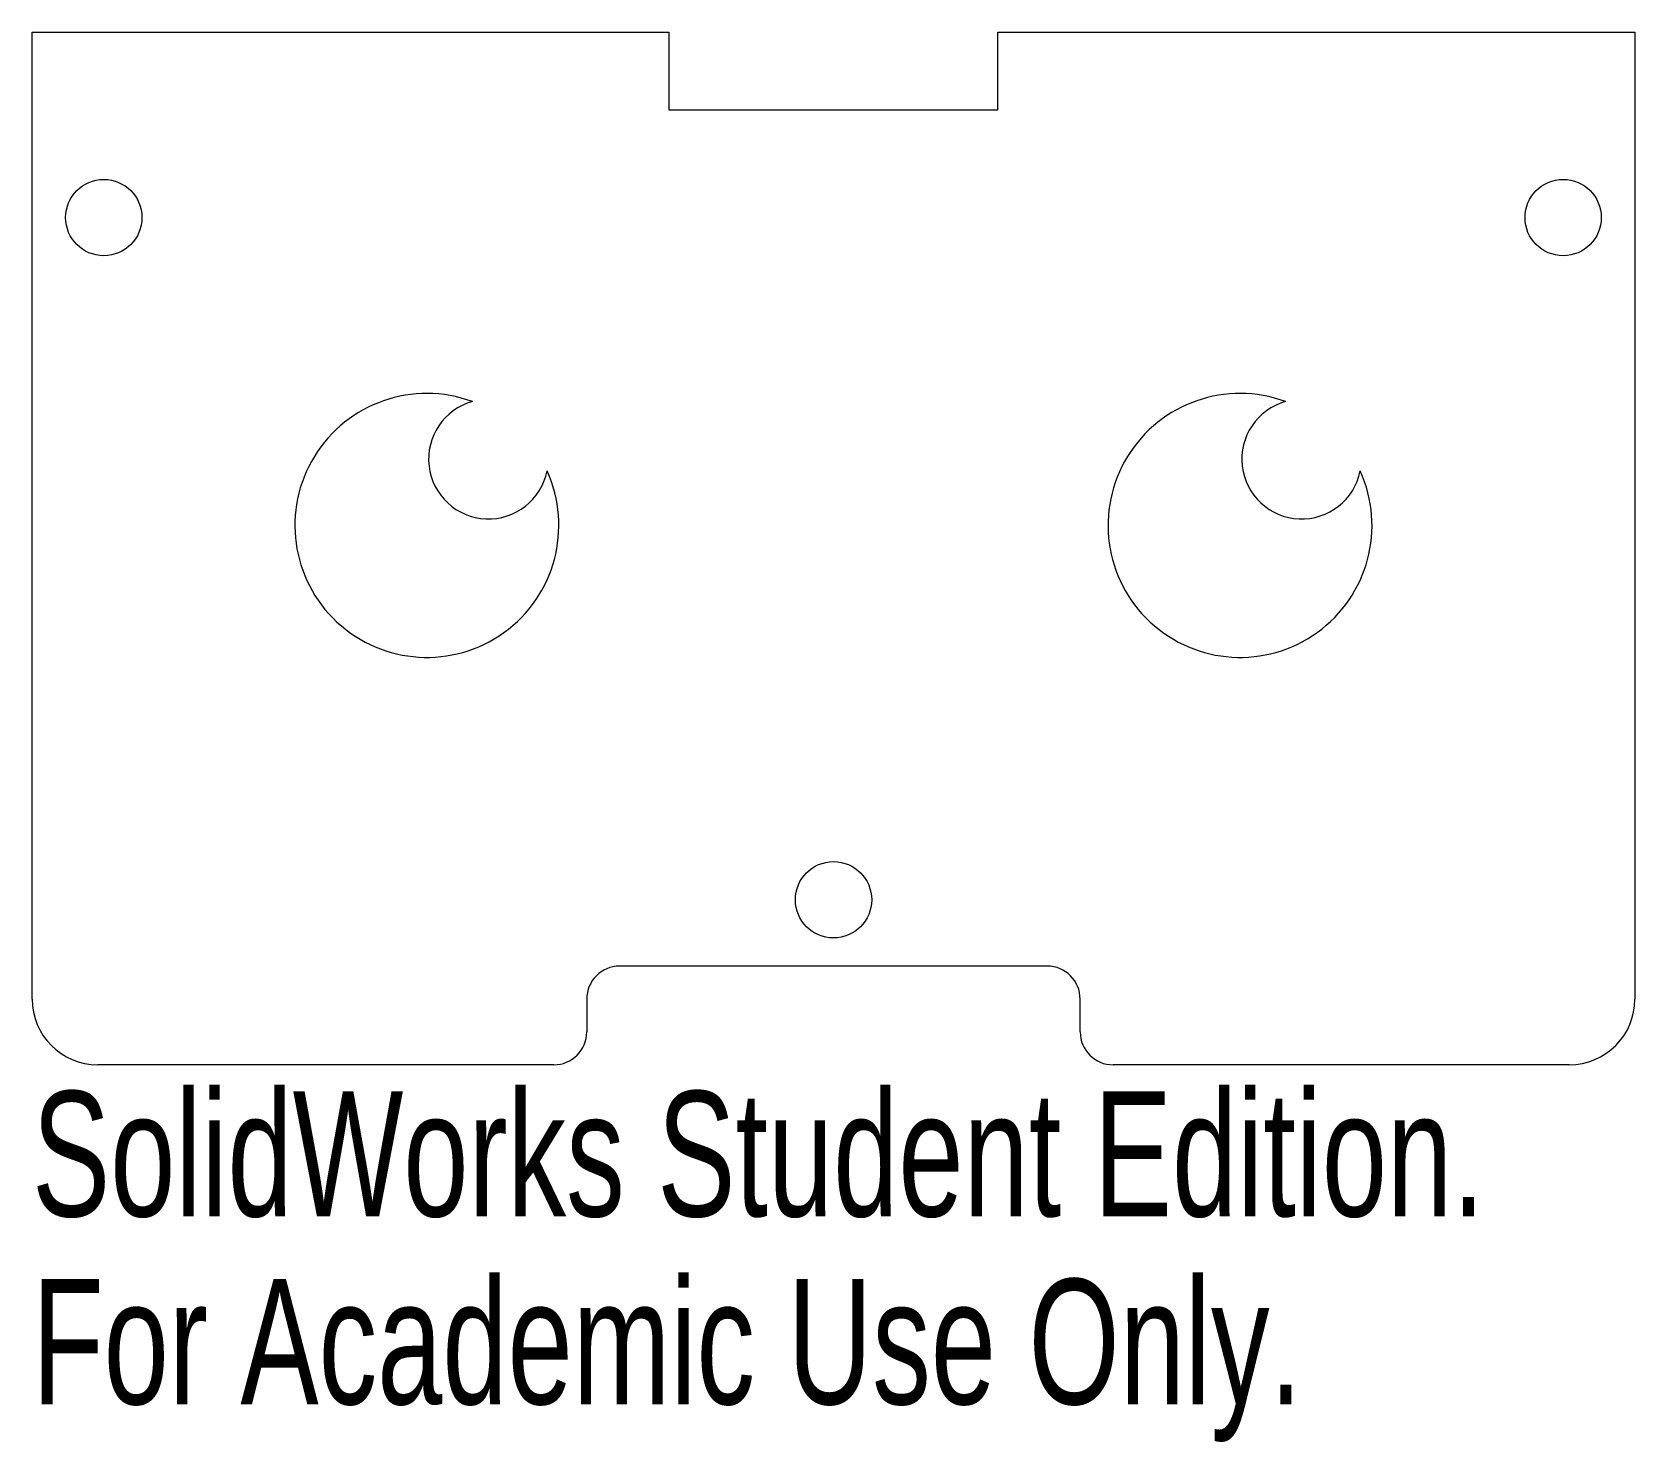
# Model space of a CAD drawing. Header units: inches. Extents: x -2.44 to 0, y -0.57 to 1.57.
import ezdxf

# ---------------------------------------------------------------- set-up
doc = ezdxf.new("R2010")
doc.units = ezdxf.units.IN
doc.header["$MEASUREMENT"] = 0
doc.styles.add('SLDTEXTSTYLE0', font='TXT', dxfattribs={"width": 0.7})

msp = doc.modelspace()

# ---------------------------------------------------------------- linework, layer by layer
at = {"color": 7, "linetype": 'Continuous', "lineweight": 15}
for p, q in [((-2.4362, 0.1), (-2.4362, 1.57)), ((-2.4362, 1.57), (-1.4682, 1.57)), ((-1.4682, 1.57), (-1.4682, 1.4519)), ((-0.9682, 1.4519), (-0.9682, 1.57)), ((-0.9682, 1.57), (0, 1.57)), ((0, 1.57), (0, 0.1)), ((-1.4682, 1.4519), (-0.9682, 1.4519)), ((-0.8932, 0.15), (-1.5432, 0.15)), ((-1.5932, 0.1), (-1.5932, 0.05)), ((-0.8432, 0.05), (-0.8432, 0.1)), ((-1.6432, 0), (-2.3362, 0)), ((-0.1, 0), (-0.7932, 0))]:
    msp.add_line(p, q, dxfattribs=at)
for centre in [(-2.3272, 1.288), (-0.1091, 1.288), (-1.2181, 0.2509)]:
    msp.add_circle(centre, 0.058, dxfattribs=at)
for centre, radius, start, end in [((-1.8362, 0.82), 0.2006, 69.8007, 24.3738), ((-1.7426, 0.9207), 0.0909, 105.542, 348.6325), ((-0.6002, 0.82), 0.2006, 69.8007, 24.3738), ((-0.5066, 0.9207), 0.0909, 105.542, 348.6325), ((-1.5432, 0.1), 0.05, 90, 180), ((-0.8932, 0.1), 0.05, 0, 90), ((-2.3362, 0.1), 0.1, 180, 270), ((-0.1, 0.1), 0.1, 270, 0), ((-1.6432, 0.05), 0.05, 270, 0), ((-0.7932, 0.05), 0.05, 180, 270)]:
    msp.add_arc(centre, radius, start, end, dxfattribs=at)

# ---------------------------------------------------------------- texts
at = {"color": 7, "linetype": 'Continuous', "char_height": 0.1903, "attachment_point": 1, "style": 'SLDTEXTSTYLE0'}
for s, insert in [('SolidWorks Student Edition.', (-2.4362, -0.0401)), ('For Academic Use Only.', (-2.4362, -0.3256))]:
    msp.add_mtext(s, dxfattribs=dict(at, insert=insert))

doc.saveas('drawing.dxf')
